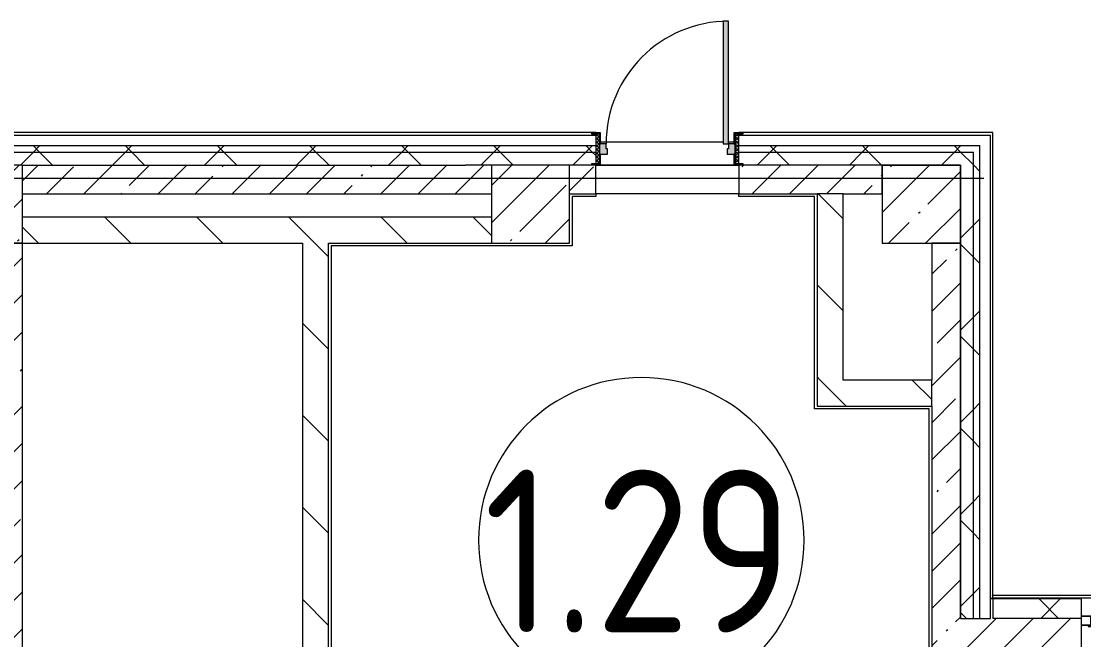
# Model space of a CAD drawing. Header units: millimetres. Extents: x 3991 to 282775, y -8553 to 29560.
# Drawn here: x 175215 to 183372, y 23456 to 28205 of the extents above; entities that cross this region are included whole.
import ezdxf

# ---------------------------------------------------------------- set-up
doc = ezdxf.new("R2010")
doc.units = ezdxf.units.MM
for name, color, linetype, lineweight in [('A-AREA-IDEN', 7, 'Continuous', 9), ('A-GLAZ-2', 7, 'Continuous', 5), ('A-WALL', 7, 'Continuous', 9), ('A-WALL-4', 7, 'Continuous', 5), ('I-WALL-3', 7, 'Continuous', 5), ('S-COLS', 7, 'Continuous', 5), ('S-STRS-4', 7, 'Continuous', 5), ('Оси', 7, 'Continuous', 9)]:
    doc.layers.add(name, color=color, linetype=linetype, lineweight=lineweight)
for name, color, linetype, lineweight, true_color in [('A-DOOR-3', 7, 'Continuous', 5, 0xaaaaaa), ('A-DOOR-4', 7, 'Continuous', 5, 0xe2e2e2), ('A-DOOR-FRAM-2', 7, 'Continuous', 5, 0xe2e2e2), ('A-DOOR-FRAM-3', 7, 'Continuous', 5, 0xaaaaaa), ('A-FLOR-1', 7, 'Continuous', 5, 0xaaaaaa)]:
    doc.layers.add(name, color=color, linetype=linetype, lineweight=lineweight, true_color=true_color)
doc.styles.add('GOST Common_3', font='GOST_Common.ttf', dxfattribs={"width": 0.9, "height": 1250})
pattern_1 = [(45, (148815.1, 0), (-285.123, 285.123), []), (45, (149100.2, 0), (-285.123, 285.123), [504.031, -100.806, 16.764, -84.042])]
pattern_2 = [(135, (148815.1, 0), (-353.5534, -353.5534), [])]
pattern_3 = [(45, (148815.1, 0), (-353.5534, 353.5534), []), (135, (148815.1, 0), (-353.5534, -353.5534), [])]

# ---------------------------------------------------------------- blocks, each defined once
blk = doc.blocks.new('BSC_Колонна _Прямоугольная - 600х600-V112-Общий план 1 этажа с размещением фрагментов 1_1-1_9')
at = {"layer": 'S-COLS'}
h = blk.add_hatch(dxfattribs=at)
h.set_pattern_fill('FP_78', color=256, style=0, pattern_type=2)
h.set_pattern_definition([(45, (-26110, -26800), (-285.123, 285.123), []), (45, (-25824.88, -26800), (-285.123, 285.123), [504.031, -100.806, 16.764, -84.042])])
h.paths.add_polyline_path([(-300, -300), (300, -300), (300, 300), (-300, 300), (-300, -100)])
for p, q in [((300, 300), (-300, 300)), ((-300, 300), (-300, -300)), ((300, -300), (300, 300)), ((-300, -300), (300, -300))]:
    blk.add_line(p, q, dxfattribs=at)
blk = doc.blocks.new('BSC_Колонна _Прямоугольная - 600х600-V146-Общий план 1 этажа с размещением фрагментов 1_1-1_9')
at = {"layer": 'S-COLS'}
h = blk.add_hatch(dxfattribs=at)
h.set_pattern_fill('FP_110', color=256, style=0, pattern_type=2)
h.set_pattern_definition([(45, (-30310, -26800), (-285.123, 285.123), []), (45, (-30024.88, -26800), (-285.123, 285.123), [504.031, -100.806, 16.764, -84.042])])
h.paths.add_polyline_path([(-91.4, -300), (300, -300), (300, 300), (-300, 300), (-300, -300)])
for p, q in [((300, 300), (-300, 300)), ((-300, 300), (-300, -300)), ((300, -300), (300, 300)), ((-300, -300), (300, -300))]:
    blk.add_line(p, q, dxfattribs=at)
blk = doc.blocks.new('120_Окно_СКБ_2Ст - 120_Окно_СКБ_2Ст 3100х2500 _мал_створка слева_-V182-Общий план 1 этажа с размещением фрагментов 1_1-1_9')
at = {"layer": 'A-GLAZ-2'}
for p, q in [((-1550, -127), (-1550, -57)), ((-1550, -57), (-1480, -57)), ((1550, -57), (-1550, -57)), ((-1480, -57), (-1480, -127)), ((650, -127), (650, -57)), ((650, -57), (720, -57)), ((720, -57), (720, -127)), ((1480, -127), (1480, -57)), ((1480, -57), (1550, -57)), ((1550, -57), (1550, -127)), ((-1480, -127), (-1550, -127)), ((-1550, -127), (-1500, -127)), ((-1480, -127), (-1500, -127)), ((-1500, -127), (-1500, -137)), ((-1500, -137), (670, -137)), ((670, -137), (-1500, -137)), ((650, -87), (-1480, -87)), ((-1480, -87), (-1480, -127)), ((-1430, -137), (-1430, -87)), ((-1430, -107), (600, -107)), ((600, -117), (-1430, -117)), ((600, -137), (600, -87)), ((650, -127), (650, -87)), ((720, -127), (650, -127)), ((670, -127), (650, -127)), ((670, -127), (700, -127)), ((670, -137), (670, -127)), ((720, -127), (700, -127)), ((700, -127), (700, -137)), ((700, -137), (1500, -137)), ((1500, -137), (700, -137)), ((1480, -87), (720, -87)), ((720, -87), (720, -127)), ((770, -137), (770, -87)), ((770, -107), (1430, -107)), ((1430, -117), (770, -117)), ((1430, -137), (1430, -87)), ((1480, -127), (1480, -87)), ((1550, -127), (1480, -127)), ((1500, -127), (1480, -127)), ((1500, -127), (1550, -127)), ((1500, -137), (1500, -127))]:
    blk.add_line(p, q, dxfattribs=at)
blk = doc.blocks.new('Перекрытия 3 - Перекрытия 4-20977624-Общий план 1 этажа с размещением фрагментов 1_1-1_9')
at = {"layer": 'S-STRS-4'}
h = blk.add_hatch(dxfattribs=at)
h.set_pattern_fill('FP_57', color=256, style=0, pattern_type=2)
h.set_pattern_definition([(45, (0, 0), (-285.123, 285.123), []), (45, (285.12, 0), (-285.123, 285.123), [504.031, -100.806, 16.764, -84.042])])
h.paths.add_polyline_path([(25033.8, 20500), (25033.8, 26500), (23710, 26500), (23710, 20500)])
h.paths.add_polyline_path([(25841.1, 20500), (26410, 20500), (26410, 22000), (25810, 22000), (25810, 20500)])
h.paths.add_polyline_path([(26410, 22600), (26410, 26500), (25810, 26500), (25810, 22600), (26044.5, 22600)])
for p, q in [((26410, 26500), (25810, 26500)), ((26410, 22600), (26410, 26500)), ((26410, 22600), (26410, 26500))]:
    blk.add_line(p, q, dxfattribs=at)
blk = doc.blocks.new('110_Дверь_СКБ_1Ст_Наружная - ДН-2д_л__ Дверь из подвала ЛК _900 мм в свету_ 3300 фрамуга метал-22954314-Общий план 1 этажа с размещением фрагментов 1_1-1_9')
at = {"layer": 'A-DOOR-3'}
h = blk.add_hatch(dxfattribs=at)
h.set_pattern_fill('FP_141', color=256, style=0, pattern_type=2)
h.set_pattern_definition([(135, (1756.41, 179.685), (-14.14214, -14.14214), []), (225, (1756.41, 179.685), (14.14214, -14.14214), [])])
h.paths.add_polyline_path([(569.5, -125), (569.5, 105), (539.5, 105), (539.5, -125)])
at = {"layer": 'A-DOOR-4'}
h = blk.add_hatch(color=256, dxfattribs=at)
h.paths.add_polyline_path([(-492.5, 30), (-492.5, 113), (-562.5, 113), (-562.5, 105), (-500.5, 105), (-500.5, 30)])
h.paths.add_polyline_path([(539.5, 30), (539.5, 105), (601.5, 105), (601.5, 113), (531.5, 113), (531.5, 30)])
h = blk.add_hatch(color=256, dxfattribs=at)
h.paths.add_polyline_path([(539.5, -50), (539.5, 30), (489.5, 30), (489.5, -10), (479.5, -10), (479.5, -50), (489.5, -50)])
h.paths.add_polyline_path([(-450.5, -50), (-440.5, -50), (-440.5, -10), (-450.5, -10), (-450.5, 30), (-500.5, 30), (-500.5, -50)])
h = blk.add_hatch(color=256, dxfattribs=at)
h.paths.add_polyline_path([(601.5, -133), (601.5, -125), (539.5, -125), (539.5, -50), (531.5, -50), (531.5, -133), (569.5, -133)])
h.paths.add_polyline_path([(-530.5, -133), (-492.5, -133), (-492.5, -50), (-500.5, -50), (-500.5, -125), (-562.5, -125), (-562.5, -133)])
at = {"layer": 'A-DOOR-FRAM-2'}
blk.add_hatch(color=256, dxfattribs=at).paths.add_polyline_path([(489.5, 30), (489.5, 970), (449.5, 970), (449.5, 30)])
at = {"layer": 'A-DOOR-FRAM-3'}
h = blk.add_hatch(dxfattribs=at)
h.set_pattern_fill('FP_142', color=256, style=0, pattern_type=2)
h.set_pattern_definition([(45, (-366.384, 179.685), (-14.1421, 14.1421), []), (135, (-366.384, 179.685), (-14.1421, -14.1421), [])])
h.paths.add_polyline_path([(-530.5, -125), (-500.5, -119.6), (-500.5, 105), (-530.5, 105), (-530.5, -119.5)])
at = {"layer": 'A-DOOR-3'}
for p, q in [((489.5, 970), (449.5, 970)), ((449.5, 970), (449.5, 30)), ((489.5, 30), (489.5, 970)), ((-492.5, 113), (-562.5, 113)), ((-562.5, 113), (-562.5, 105)), ((-562.5, 105), (-500.5, 105)), ((-500.5, 105), (-500.5, 30)), ((-492.5, 30), (-492.5, 113)), ((601.5, 113), (531.5, 113)), ((531.5, 113), (531.5, 30)), ((539.5, 30), (539.5, 105)), ((539.5, 105), (601.5, 105)), ((601.5, 105), (601.5, 113)), ((-500.5, 30), (-492.5, 30)), ((449.5, 30), (489.5, 30)), ((531.5, 30), (539.5, 30)), ((-492.5, -50), (-500.5, -50)), ((-500.5, -50), (-500.5, -125)), ((-492.5, -133), (-492.5, -50)), ((539.5, -50), (531.5, -50)), ((531.5, -50), (531.5, -133)), ((539.5, -125), (539.5, -50)), ((-562.5, -125), (-562.5, -133)), ((-500.5, -125), (-562.5, -125)), ((-562.5, -133), (-492.5, -133)), ((531.5, -133), (601.5, -133)), ((601.5, -125), (539.5, -125)), ((601.5, -133), (601.5, -125))]:
    blk.add_line(p, q, dxfattribs=at)
blk.add_arc((489.5, 30), 940, 90, 180, dxfattribs=at)
at = {"layer": 'A-DOOR-FRAM-3'}
for p, q in [((-500.5, 105), (-530.5, 105)), ((-530.5, 105), (-530.5, -125)), ((-500.5, -125), (-500.5, 105)), ((569.5, 105), (539.5, 105)), ((539.5, 105), (539.5, -125)), ((569.5, -125), (569.5, 105)), ((-450.5, 30), (-500.5, 30)), ((-500.5, 30), (-500.5, -50)), ((-450.5, -10), (-450.5, 30)), ((489.5, 30), (489.5, -10)), ((539.5, 30), (489.5, 30)), ((539.5, -50), (539.5, 30)), ((-500.5, -50), (-440.5, -50)), ((-440.5, -10), (-450.5, -10)), ((-440.5, -50), (-440.5, -10)), ((489.5, -10), (479.5, -10)), ((479.5, -10), (479.5, -50)), ((479.5, -50), (539.5, -50)), ((-530.5, -125), (-500.5, -125)), ((539.5, -125), (569.5, -125))]:
    blk.add_line(p, q, dxfattribs=at)
blk = doc.blocks.new('Марка_Помещения - Номер-25198446-Общий план 1 этажа с размещением фрагментов 1_1-1_9')
at = {"layer": 'A-AREA-IDEN'}
for start, end in [(360, 180), (180, 360)]:
    blk.add_arc((0, 0), 2.5, start, end, dxfattribs=at)

msp = doc.modelspace()

# ---------------------------------------------------------------- hatches: boundary and pattern name
at = {"layer": 'A-WALL-4'}
h = msp.add_hatch(dxfattribs=at)
h.set_pattern_fill('FP_73', color=256, style=0, pattern_type=2)
h.set_pattern_definition(pattern_3)
h.paths.add_polyline_path([(181965.6, 27200), (182575.1, 27200), (182575.1, 27250), (180725.1, 27250), (180725.1, 27200), (181825.1, 27200)])
h.paths.add_polyline_path([(174680.6, 27200), (179625.1, 27200), (179625.1, 27250), (170725.1, 27250), (170725.1, 27200), (174147.1, 27200)])
h.paths.add_polyline_path([(169025.1, 27200), (169025.1, 27250), (168425.3, 27250), (168425.3, 27200)])
h.paths.add_polyline_path([(166625.3, 27200), (167525.3, 27200), (167525.3, 27250), (166625.3, 27250), (166625.3, 27210)])
h.paths.add_polyline_path([(162545.1, 27200), (163925.3, 27202.5), (163925.3, 27250), (162545.1, 27250), (162545.1, 27210)])
h.paths.add_polyline_path([(164825.3, 27200), (165725.3, 27200), (165725.3, 27250), (164825.3, 27250), (164825.3, 27210)])
h = msp.add_hatch(dxfattribs=at)
h.set_pattern_fill('FP_73', color=256, style=0, pattern_type=2)
h.set_pattern_definition(pattern_3)
h.paths.add_polyline_path([(164825.3, 27100), (165725.3, 27100), (165725.3, 27200), (164825.3, 27197.6)])
h.paths.add_polyline_path([(167305.9, 27100), (167525.3, 27100), (167525.3, 27200), (166625.3, 27200), (166625.3, 27100), (166925.3, 27100)])
h.paths.add_polyline_path([(182205.1, 27100), (182525.1, 27100), (182525.1, 27200), (180725.1, 27200), (180725.1, 27110), (180757.1, 27109.2), (180757.1, 27102), (181965.6, 27100)])
h.paths.add_polyline_path([(162580.1, 27100), (163925.3, 27100), (163925.3, 27200), (162545.1, 27200), (162545.1, 27100)])
h.paths.add_polyline_path([(168425.3, 27100), (169025.1, 27100), (169025.1, 27200), (168425.3, 27200), (168425.3, 27116.6)])
h.paths.add_polyline_path([(170725.1, 27100), (179593.1, 27102), (179593.1, 27110), (179625.1, 27115.5), (179625.1, 27200), (170725.1, 27200), (170725.1, 27164.9)])
h = msp.add_hatch(dxfattribs=at)
h.set_pattern_fill('FP_73', color=256, style=0, pattern_type=2)
h.set_pattern_definition(pattern_3)
h.paths.add_polyline_path([(182575.1, 23620), (182575.1, 27200), (182525.1, 27199.5), (182525.1, 23620)])
h = msp.add_hatch(dxfattribs=at)
h.set_pattern_fill('FP_73', color=256, style=0, pattern_type=2)
h.set_pattern_definition(pattern_3)
h.paths.add_polyline_path([(182454.3, 23620), (182525.1, 23620), (182525.1, 27100), (182425.1, 27100), (182425.4, 23620)])
h = msp.add_hatch(dxfattribs=at)
h.set_pattern_fill('FP_73', color=256, style=0, pattern_type=2)
h.set_pattern_definition(pattern_3)
h.paths.add_polyline_path([(182675.1, 23620), (183355.1, 23620), (183355.1, 23769.7), (182675.1, 23769.7), (182675.1, 23628.5)])
h.paths.add_polyline_path([(187305.1, 23620), (187305.1, 23769.7), (186455.1, 23769.7), (186455.1, 23620), (187297.8, 23620)])
at = {"layer": 'I-WALL-3'}
h = msp.add_hatch(dxfattribs=at)
h.set_pattern_fill('FP_57', color=256, style=0, pattern_type=2)
h.set_pattern_definition(pattern_1)
h.paths.add_polyline_path([(177575.1, 26880), (178625.1, 26880), (178625.1, 27100), (175225.1, 27100), (175225.1, 26880), (177375.1, 26880)])
h = msp.add_hatch(dxfattribs=at)
h.set_pattern_fill('FP_57', color=256, style=0, pattern_type=2)
h.set_pattern_definition(pattern_1)
h.paths.add_polyline_path([(180792.5, 26880), (181825.1, 26880), (181825.1, 27100), (180725.1, 27100), (180725.1, 26880)])
h.paths.add_polyline_path([(178625.1, 26880), (178825.1, 26880), (178825.1, 27100), (178625.1, 27100), (178625.1, 26900)])
h.paths.add_polyline_path([(179425.1, 26880), (179625.1, 26880), (179625.1, 27100), (179425.1, 27095.1), (179425.1, 26900)])
h = msp.add_hatch(dxfattribs=at)
h.set_pattern_fill('FP_72', color=256, style=0, pattern_type=2)
h.set_pattern_definition(pattern_2)
h.paths.add_polyline_path([(181524.6, 25450), (181524.6, 26880), (181324.6, 26880), (181324.6, 25450)])
h = msp.add_hatch(dxfattribs=at)
h.set_pattern_fill('FP_72', color=256, style=0, pattern_type=2)
h.set_pattern_definition(pattern_2)
h.paths.add_polyline_path([(177595.1, 26500), (178825.1, 26500), (178825.1, 26700), (175225.1, 26700), (175225.1, 26500), (177575.1, 26500)])
h = msp.add_hatch(dxfattribs=at)
h.set_pattern_fill('FP_72', color=256, style=0, pattern_type=2)
h.set_pattern_definition(pattern_2)
h.paths.add_polyline_path([(177375.1, 15200), (177575.1, 15200), (177575.1, 26500), (177375.1, 26500), (177375.1, 15220)])
h = msp.add_hatch(dxfattribs=at)
h.set_pattern_fill('FP_57', color=256, style=0, pattern_type=2)
h.set_pattern_definition(pattern_1)
h.paths.add_polyline_path([(182205.1, 22600), (182425.1, 22600), (182425.1, 26500), (182205.1, 26500), (182205.1, 22749.9)])
h = msp.add_hatch(dxfattribs=at)
h.set_pattern_fill('FP_72', color=256, style=0, pattern_type=2)
h.set_pattern_definition(pattern_2)
h.paths.add_polyline_path([(182185.1, 25250), (182205.1, 25250), (182205.1, 25450), (181324.6, 25450), (181324.6, 25250), (181965.6, 25250)])
h = msp.add_hatch(dxfattribs=at)
h.set_pattern_fill('FP_57', color=256, style=0, pattern_type=2)
h.set_pattern_definition(pattern_1)
h.paths.add_polyline_path([(182942.9, 23400), (183355.1, 23400), (183355.1, 23620), (182425.1, 23619.7), (182425.1, 23400), (182852.5, 23400)])
h.paths.add_polyline_path([(187085.1, 23400), (187305.1, 23400), (187305.1, 23619.7), (187298.1, 23612.7)])
h.paths.add_polyline_path([(187085.1, 23400), (187297.8, 23620), (186455.1, 23619.7), (186455.1, 23400), (186852.2, 23400)])
at = {"layer": 'S-COLS'}
h = msp.add_hatch(dxfattribs=at)
h.set_pattern_fill('FP_57', color=256, style=0, pattern_type=2)
h.set_pattern_definition(pattern_1)
h.paths.add_polyline_path([(182205.1, 26500), (182425.1, 26500), (182425.1, 27100), (181825.1, 27100), (181825.1, 26500), (181965.6, 26500)])

# ---------------------------------------------------------------- linework, layer by layer
at = {"layer": 'A-FLOR-1'}
for p, q in [((179625.1, 26860), (179445.1, 26860)), ((179445.1, 26860), (179445.1, 26480)), ((179625.1, 26880), (179625.1, 26860)), ((180725.1, 26860), (180725.1, 26880)), ((181304.6, 26860), (180725.1, 26860)), ((181304.6, 25230), (181304.6, 26860)), ((179445.1, 26480), (177595.1, 26480)), ((177595.1, 26480), (177595.1, 20120)), ((182185.1, 25230), (181304.6, 25230)), ((182185.1, 22620), (182185.1, 25230))]:
    msp.add_line(p, q, dxfattribs=at)
at = {"layer": 'A-WALL'}
for p, q in [((170725.1, 27330), (179625.1, 27330)), ((180725.1, 27330), (182655.1, 27330)), ((182655.1, 23620), (182655.1, 27330)), ((170725.1, 27250), (179625.1, 27250)), ((180725.1, 27250), (182575.1, 27250)), ((182575.1, 23620), (182575.1, 27250)), ((170725.1, 27200), (179625.1, 27200)), ((180725.1, 27200), (182525.1, 27200)), ((182525.1, 23620), (182525.1, 27200)), ((178825.1, 27100), (178625.1, 27100)), ((179625.1, 27100), (179425.1, 27100)), ((181825.1, 27100), (180725.1, 27100)), ((181524.6, 26880), (181324.6, 26880)), ((182205.1, 25250), (182205.1, 25450)), ((183355.1, 23772.7), (182655.1, 23772.7)), ((183355.1, 23769.7), (182655.1, 23769.7)), ((182675.1, 23777.7), (182675.1, 23772.7)), ((182675.1, 23769.7), (182675.1, 23620)), ((182425.1, 23620), (182655.1, 23620)), ((183355.1, 23620), (182675.1, 23620))]:
    msp.add_line(p, q, dxfattribs=at)
at = {"layer": 'A-WALL-4'}
for p, q in [((179625.1, 27350), (170725.1, 27350)), ((182675.1, 27350), (180725.1, 27350)), ((182675.1, 23777.7), (182675.1, 27350)), ((179663.1, 27280), (180605.1, 27280)), ((180645.1, 27280), (180687.1, 27280)), ((175225.1, 27100), (178625.1, 27100)), ((180725.1, 27100), (179625.1, 27100)), ((181825.1, 27100), (182425.1, 27100)), ((182425.1, 27100), (182425.1, 23620)), ((182675, 23799.7), (188940.1, 23799.7)), ((182675.1, 23777.7), (188825.1, 23777.7)), ((183355.1, 23620), (183355.1, 23777.7))]:
    msp.add_line(p, q, dxfattribs=at)
at = {"layer": 'I-WALL-3'}
for p, q in [((179625.1, 26880), (179625.1, 27100)), ((179625.1, 27100), (180725.1, 27100)), ((180725.1, 27100), (180725.1, 26880)), ((181825.1, 26880), (181825.1, 27100)), ((175225.1, 26880), (178825.1, 26880)), ((179425.1, 26880), (179625.1, 26880)), ((180725.1, 26880), (179625.1, 26880)), ((180725.1, 26880), (181324.6, 26880)), ((181324.6, 26880), (181324.6, 25250)), ((181524.6, 26880), (181825.1, 26880)), ((181524.6, 25450), (181524.6, 26880)), ((178825.1, 26700), (175225.1, 26700)), ((175225.1, 26500), (177375.1, 26500)), ((177375.1, 26500), (177375.1, 15200)), ((177575.1, 20100), (177575.1, 26500)), ((177575.1, 26500), (178825.1, 26500)), ((182205.1, 26500), (182205.1, 25450)), ((182425.1, 26500), (182205.1, 26500)), ((182425.1, 23620), (182425.1, 26500)), ((182205.1, 25450), (181524.6, 25450)), ((181324.6, 25250), (182205.1, 25250)), ((182205.1, 25250), (182205.1, 22600)), ((183355.1, 23004), (183355.1, 23620))]:
    msp.add_line(p, q, dxfattribs=at)
at = {"layer": 'S-COLS'}
for p, q in [((182425.1, 27100), (181825.1, 27100)), ((181825.1, 27100), (181825.1, 26500)), ((182425.1, 26500), (182425.1, 27100)), ((181825.1, 26500), (182425.1, 26500))]:
    msp.add_line(p, q, dxfattribs=at)
at = {"layer": 'Оси'}
msp.add_line((170105.6, 27000), (182605.6, 27000), dxfattribs=at)

# ---------------------------------------------------------------- block references
at = {"layer": 'A-AREA-IDEN', "xscale": 499.9999999999995, "yscale": 499.9999999999995, "zscale": 499.9999999999995}
msp.add_blockref('Марка_Помещения - Номер-25198446-Общий план 1 этажа с размещением фрагментов 1_1-1_9', (179975.8, 24219.5), dxfattribs=at)
at = {"layer": 'A-DOOR-3'}
msp.add_blockref('110_Дверь_СКБ_1Ст_Наружная - ДН-2д_л__ Дверь из подвала ЛК _900 мм в свету_ 3300 фрамуга метал-22954314-Общий план 1 этажа с размещением фрагментов 1_1-1_9', (180155.6, 27235), dxfattribs=at)
at = {"layer": 'A-GLAZ-2'}
msp.add_blockref('120_Окно_СКБ_2Ст - 120_Окно_СКБ_2Ст 3100х2500 _мал_створка слева_-V182-Общий план 1 этажа с размещением фрагментов 1_1-1_9', (184905.1, 23694.7), dxfattribs=at)
at = {"layer": 'S-COLS'}
for name, p in [('BSC_Колонна _Прямоугольная - 600х600-V112-Общий план 1 этажа с размещением фрагментов 1_1-1_9', (174925.1, 26800)), ('BSC_Колонна _Прямоугольная - 600х600-V146-Общий план 1 этажа с размещением фрагментов 1_1-1_9', (179125.1, 26800))]:
    msp.add_blockref(name, p, dxfattribs=at)
at = {"layer": 'S-STRS-4'}
msp.add_blockref('Перекрытия 3 - Перекрытия 4-20977624-Общий план 1 этажа с размещением фрагментов 1_1-1_9', (148815.1, 0), dxfattribs=at)

# ---------------------------------------------------------------- texts
at = {"layer": 'A-AREA-IDEN', "insert": (178766.3, 24762.3), "char_height": 1250, "width": 3030.379, "attachment_point": 1, "style": 'GOST Common_3'}
msp.add_mtext('1.29', dxfattribs=at)

doc.saveas('drawing.dxf')
